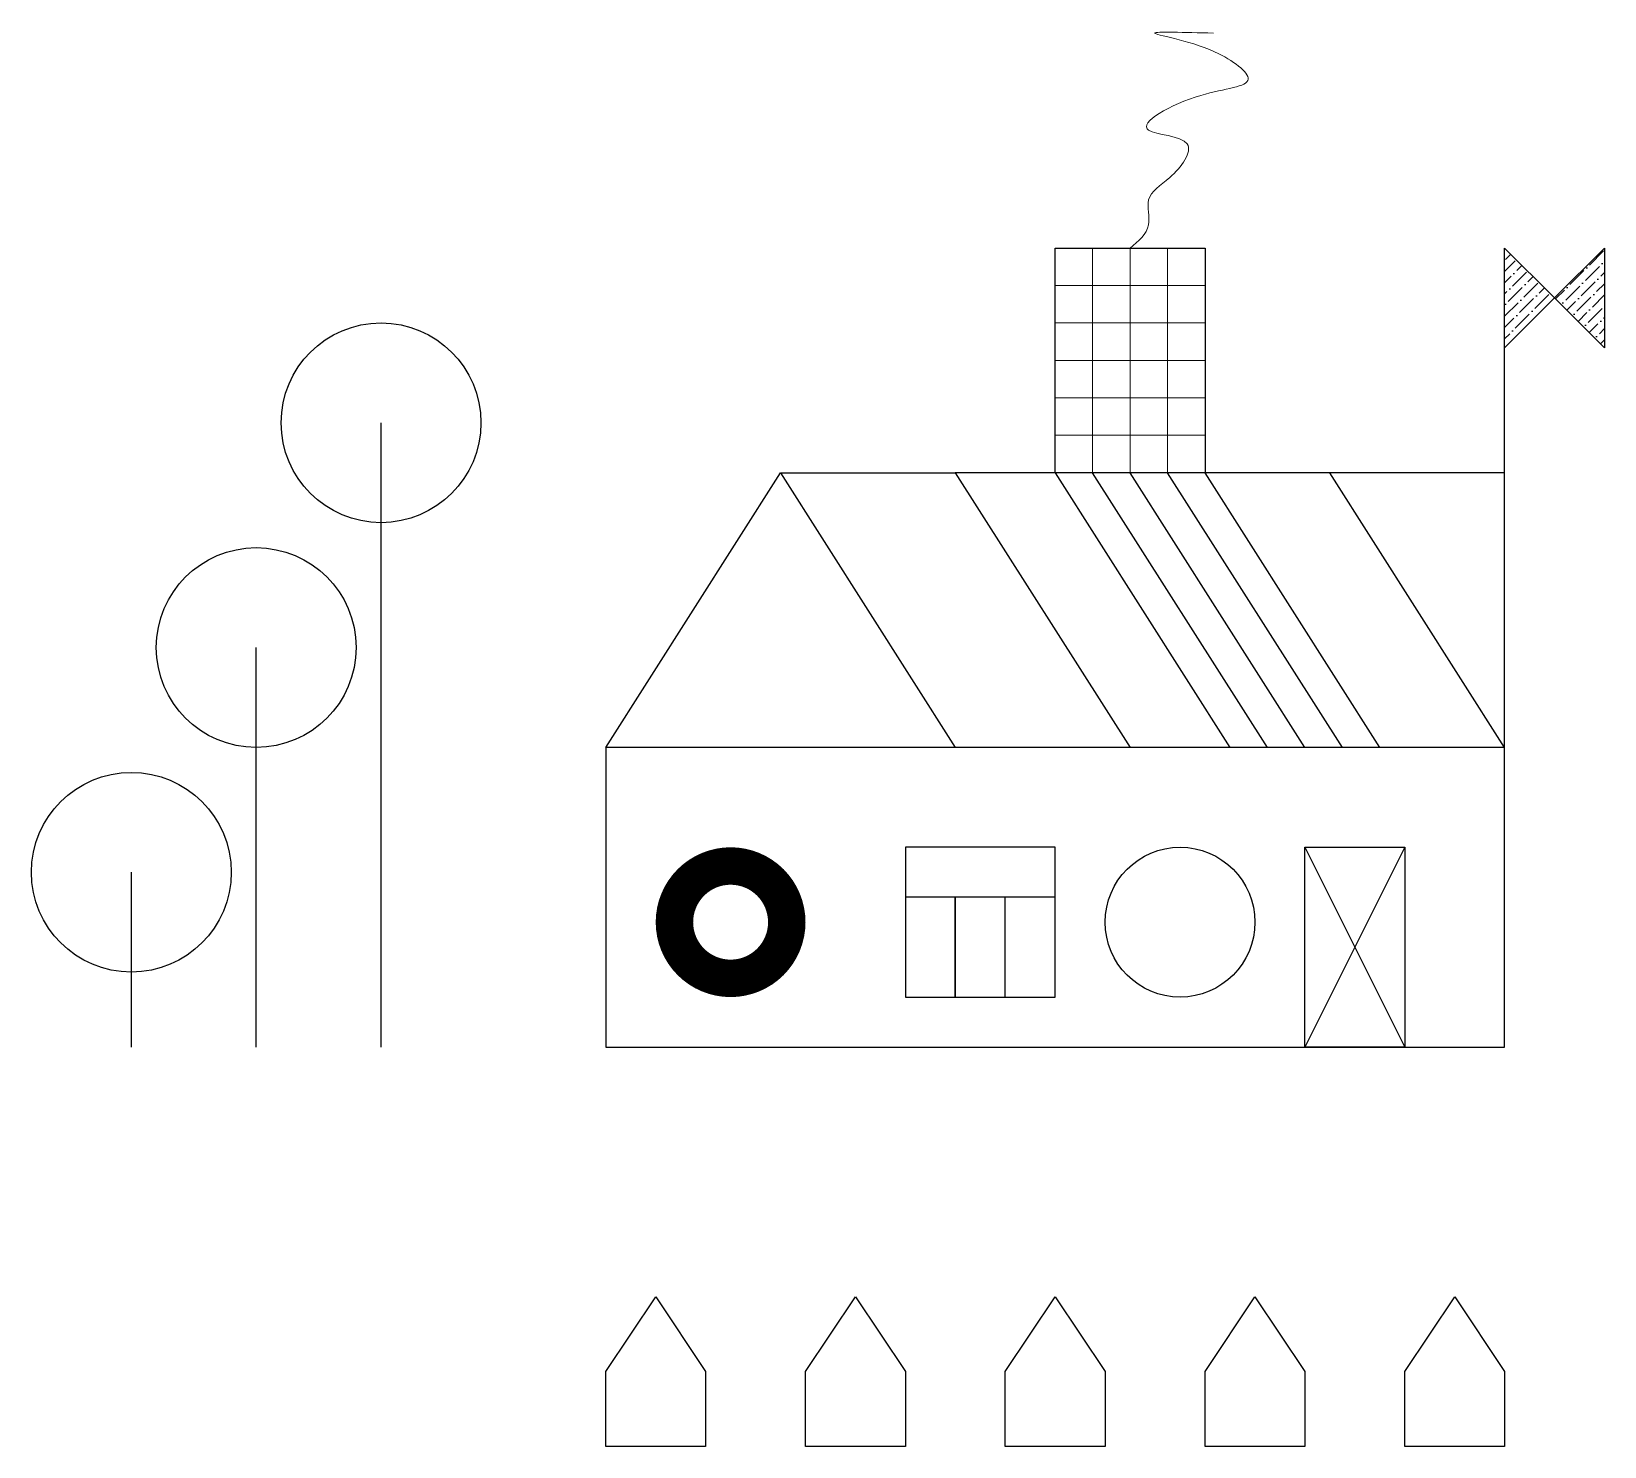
# Model space of a CAD drawing. Header units: millimetres. Extents: x -230 to 400, y -160 to 407.
import ezdxf

# ---------------------------------------------------------------- set-up
doc = ezdxf.new("R2010")
doc.units = ezdxf.units.MM
doc.layers.add('Layer1', color=7, linetype='Continuous')

msp = doc.modelspace()

# ---------------------------------------------------------------- hatches: boundary and pattern name
at = {"layer": 'Layer1', "lineweight": 25}
h = msp.add_hatch(dxfattribs=at)
h.set_pattern_fill('ANSI36', color=256, style=0)
h.paths.add_polyline_path([(360, 280), (380, 300), (360, 320)])
h = msp.add_hatch(dxfattribs=at)
h.set_pattern_fill('ANSI36', color=256, style=0)
h.paths.add_polyline_path([(380, 300), (360, 320), (360, 280)])
h = msp.add_hatch(dxfattribs=at)
h.set_pattern_fill('ANSI36', color=256, style=0)
h.paths.add_polyline_path([(400, 280), (400, 320), (380, 300)])

# ---------------------------------------------------------------- linework, layer by layer
at = {"layer": 'Layer1', "lineweight": 15}
for p, q in [((195, 230), (195, 320)), ((210, 230), (210, 320)), ((225, 230), (225, 320)), ((240, 305), (180, 305)), ((240, 290), (180, 290)), ((240, 275), (180, 275)), ((240, 260), (180, 260)), ((240, 245), (180, 245))]:
    msp.add_line(p, q, dxfattribs=at)
at = {"layer": 'Layer1', "lineweight": 25}
for p, q in [((360, 280), (360, 320)), ((360, 320), (380, 300)), ((380, 300), (400, 320)), ((400, 320), (400, 280)), ((380, 300), (360, 280)), ((400, 280), (380, 300)), ((360, 230), (360, 280)), ((-90, 0), (-90, 250)), ((0, 120), (70, 230)), ((70, 230), (140, 120)), ((70, 230), (140, 230)), ((140, 230), (210, 120)), ((360, 230), (140, 230)), ((180, 230), (250, 120)), ((265, 120), (195, 230)), ((280, 120), (210, 230)), ((295, 120), (225, 230)), ((310, 120), (240, 230)), ((360, 120), (290, 230)), ((360, 120), (360, 230)), ((-140, 0), (-140, 160)), ((310, 120), (310, 120)), ((280, 80), (320, 0)), ((320, 80), (280, 0)), ((-190, 0), (-190, 70)), ((0, -130), (20, -100)), ((20, -100), (40, -130)), ((80, -130), (100, -100)), ((100, -100), (120, -130)), ((160, -130), (180, -100)), ((180, -100), (200, -130)), ((240, -130), (260, -100)), ((260, -100), (280, -130)), ((320, -130), (340, -100)), ((340, -100), (360, -130)), ((0, -160), (0, -130)), ((40, -130), (40, -160)), ((80, -160), (80, -130)), ((120, -130), (120, -160)), ((160, -160), (160, -130)), ((200, -130), (200, -160)), ((240, -160), (240, -130)), ((280, -130), (280, -160)), ((320, -160), (320, -130)), ((360, -130), (360, -160)), ((40, -160), (0, -160)), ((120, -160), (80, -160)), ((200, -160), (160, -160)), ((280, -160), (240, -160)), ((360, -160), (320, -160))]:
    msp.add_line(p, q, dxfattribs=at)
for points in [[(180, 320), (240, 320), (240, 230), (180, 230)], [(0, 0), (360, 0), (360, 120), (0, 120)], [(120, 20), (180, 20), (180, 80), (120, 80)], [(320, 0), (280, 0), (280, 80), (320, 80)], [(120, 20), (180, 20), (180, 60), (120, 60)], [(120, 20), (140, 20), (140, 60), (120, 60)], [(140, 20), (160, 20), (160, 60), (140, 60)]]:
    msp.add_lwpolyline(points, close=True, dxfattribs=at)
at = {"layer": 'Layer1', "lineweight": 25, "const_width": 15}
msp.add_lwpolyline([(27.5, 50, 1), (72.5, 50, 1)], format="xyb", close=True, dxfattribs=at)
at = {"layer": 'Layer1', "lineweight": 25}
for centre, radius in [((-90, 250), 40), ((-140, 160), 40), ((-190, 70), 40), ((230, 50), 30)]:
    msp.add_circle(centre, radius, dxfattribs=at)
at = {"layer": 'Layer1', "lineweight": 15}
msp.add_spline([(210, 320), (217.39, 329.3), (217.39, 339.27), (225.87, 348.24), (232.86, 361.7), (217.39, 367.18), (238.34, 381.13), (257.3, 387.61), (243.83, 398.58), (219.89, 406.05), (243.33, 406.05)], degree=3, dxfattribs=at)

doc.saveas('drawing.dxf')
